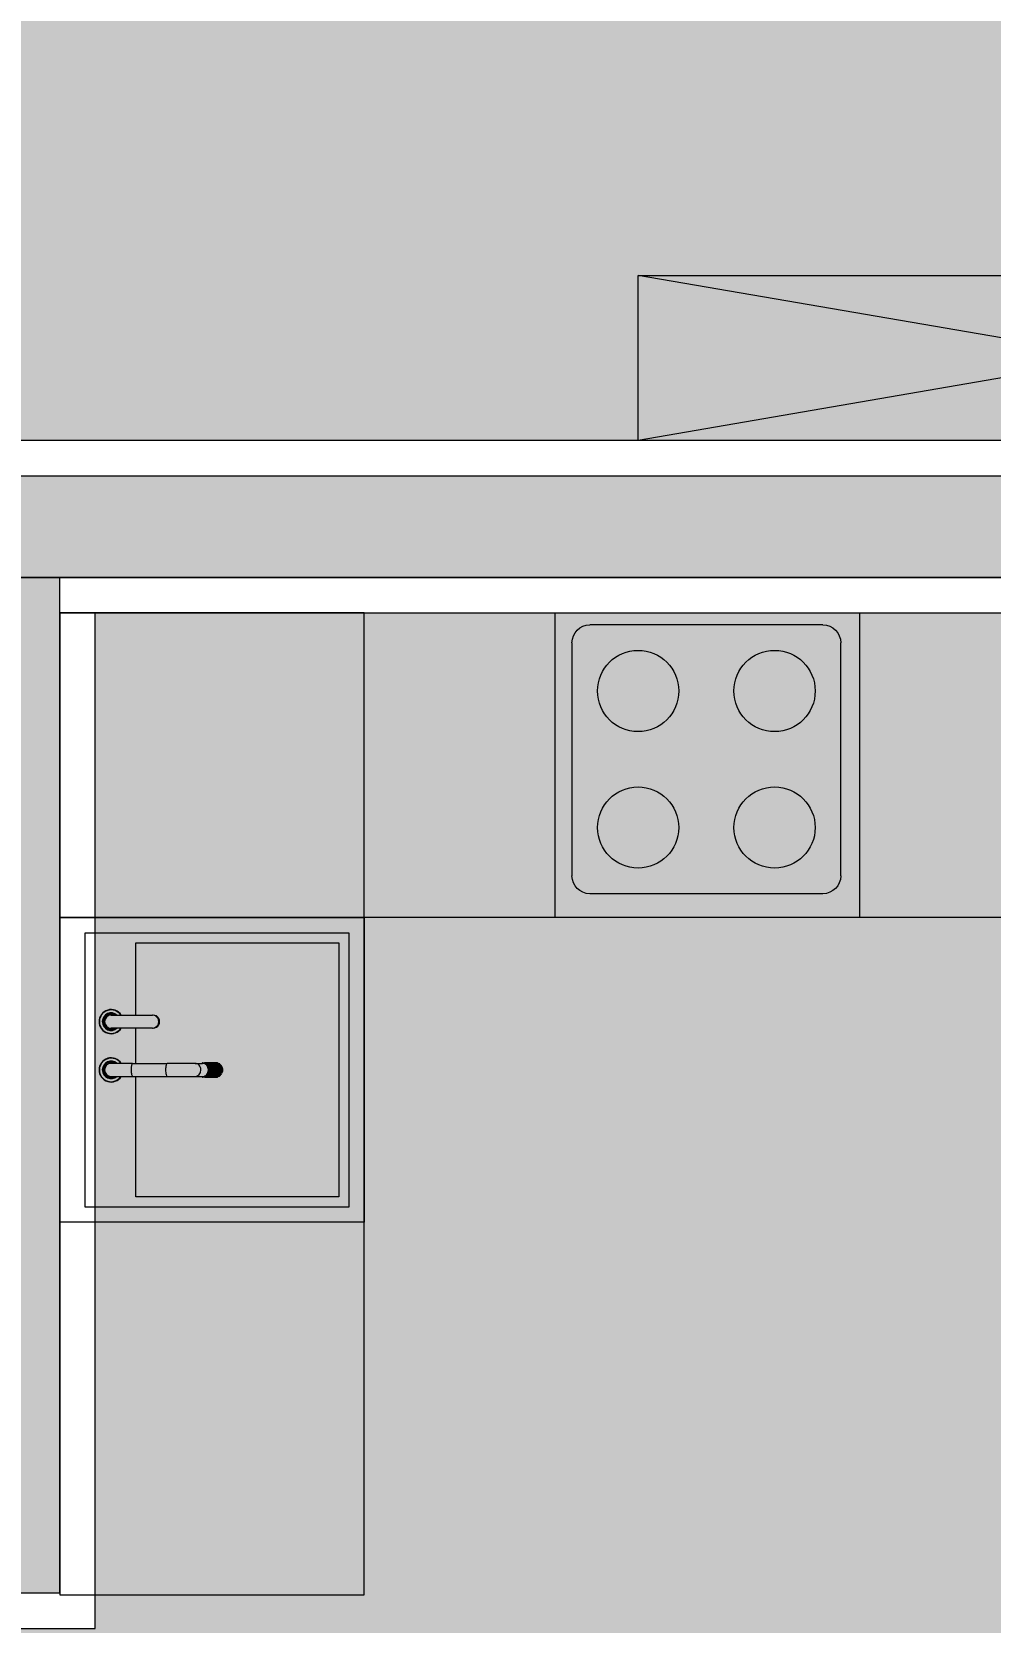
# Model space of a CAD drawing. Header units: millimetres. Extents: x 475206255 to 476720147, y 4620882299 to 4621447368.
# Drawn here: x 475237169 to 475239058, y 4621149748 to 4621152881 of the extents above; entities that cross this region are included whole.
import ezdxf

# ---------------------------------------------------------------- set-up
doc = ezdxf.new("R2010")
doc.units = ezdxf.units.MM
doc.header["$MEASUREMENT"] = 0
doc.linetypes.add('ACAD_ISO02W100', pattern=[7.5, 6, -1.5])
for name, color, linetype, lineweight in [('2D Drafting - General_Pen_No__250_Pen_No__7_Pen_No__250', 7, 'Continuous', 0), ('2D Drafting - General_Pen_No__250_Pen_No__7_Pen_No__7', 7, 'Continuous', 0), ('G-Anno-Nplt_Pen_No__151', 151, 'Continuous', 0), ('G-Anno-Nplt_Pen_No__4', 7, 'Continuous', 0), ('New_--------AVEJI_UDZRAVI_Pen_No__7', 7, 'Continuous', 0), ('New_0_Pen_No__7', 7, 'Continuous', 0), ('zoma_Pen_No__142', 142, 'Continuous', 0), ('zoma_Pen_No__5_Pen_No__5', 5, 'Continuous', 0)]:
    doc.layers.add(name, color=color, linetype=linetype, lineweight=lineweight)
doc.layers.add('New_--aveji_Pen_No__251', color=7, linetype='Continuous', lineweight=0, true_color=0x656565)
doc.layers.add('zoma', color=7, linetype='Continuous')
doc.styles.add('GENERATED_STYLE_2', font='arial.ttf')
doc.dimstyles.new('GENERATED_STYLE__3', dxfattribs={"dimtxt": 200, "dimasz": 64.421331, "dimexe": 0.18, "dimexo": 3, "dimgap": 0, "dimtad": 1, "dimtih": 1, "dimtoh": 1, "dimlfac": 0.001, "dimzin": 0, "dimdsep": 46, "dimtxsty": 'GENERATED_STYLE_2', "dimblk": 'ARROWHEAD_2', "dimblk1": 'ARROWHEAD_2', "dimblk2": 'ARROWHEAD_2', "dimcen": 0.09, "dimclrd": 142, "dimclre": 142, "dimclrt": 142, "dimadec": 0, "dimazin": 0, "dimtfac": 1, "dimtdec": 4, "dimtmove": 0, "dimatfit": 3, "dimfxl": 1, "dimtolj": 1, "dimtzin": 0, "dimarcsym": 0})
doc.dimstyles.new('GENERATED_STYLE__9', dxfattribs={"dimtxt": 200, "dimasz": 64.421331, "dimexe": 0.18, "dimexo": 3, "dimgap": 0, "dimtad": 1, "dimlfac": 0.001, "dimzin": 0, "dimdsep": 46, "dimtxsty": 'GENERATED_STYLE_2', "dimblk": 'ARROWHEAD_2', "dimblk1": 'ARROWHEAD_2', "dimblk2": 'ARROWHEAD_2', "dimcen": 0.09, "dimclrd": 142, "dimclre": 142, "dimclrt": 142, "dimadec": 0, "dimazin": 0, "dimtfac": 1, "dimtdec": 4, "dimtmove": 0, "dimatfit": 3, "dimfxl": 1, "dimtolj": 1, "dimtzin": 0, "dimarcsym": 0})

# ---------------------------------------------------------------- blocks, each defined once
blk = doc.blocks.new('*D165', base_point=(475826095.8, 4621095193.2))
at = {"layer": 'zoma_Pen_No__142', "color": 142, "linetype": 'Continuous', "lineweight": 0, "transparency": 16777216}
for p, q in [((475299133.3, 4621159406.2), (475299133.3, 4621159447.6)), ((475299175.7, 4621159381.7), (475299091, 4621159430.6)), ((475299196.9, 4621159406.2), (475299069.8, 4621159406.2)), ((475299133.3, 4621144206.2), (475299133.3, 4621159406.2)), ((475299091, 4621144230.6), (475299175.7, 4621144181.7)), ((475299196.9, 4621144206.2), (475299069.8, 4621144206.2)), ((475299133.3, 4621144164.7), (475299133.3, 4621144206.2))]:
    blk.add_line(p, q, dxfattribs=at)
at = {"layer": 'zoma_Pen_No__142', "color": 142, "lineweight": 0, "transparency": 16777216, "insert": (475299093.3, 4621151463), "char_height": 200, "attachment_point": 7, "rotation": 90, "style": 'GENERATED_STYLE_2'}
blk.add_mtext('\\A1;{\\pql;\\fArial|b0|i0|c204|p0;\\W1.000000;15.20}', dxfattribs=at)
blk = doc.blocks.new('ARROWHEAD_2')
at = {"color": 0, "linetype": 'Continuous', "lineweight": 0}
for p, q in [((-0.378, -0.655), (0.378, 0.655)), ((0, 0), (-1, 0))]:
    blk.add_line(p, q, dxfattribs=at)
blk = doc.blocks.new('*D169', base_point=(475826095.8, 4621095193.2))
at = {"layer": 'zoma_Pen_No__142', "color": 142, "linetype": 'Continuous', "lineweight": 0, "transparency": 16777216}
for p, q in [((475298301.8, 4621151630.6), (475298386.6, 4621151581.7)), ((475298407.8, 4621151606.2), (475298280.6, 4621151606.2)), ((475298344.2, 4621149006.2), (475298344.2, 4621151606.2)), ((475298301.8, 4621149030.6), (475298386.6, 4621148981.7)), ((475298407.8, 4621149006.2), (475298280.6, 4621149006.2))]:
    blk.add_line(p, q, dxfattribs=at)
at = {"layer": 'zoma_Pen_No__142', "color": 142, "lineweight": 0, "transparency": 16777216, "char_height": 200, "attachment_point": 7, "rotation": 90, "style": 'GENERATED_STYLE_2'}
for s, insert in [('\\A1;{\\pql;\\fArial|b0|i0|c204|p0;\\W1.000000;0.40}', (475298304.2, 4621151047.8)), ('\\A1;{\\pql;\\fArial|b0|i0|c204|p0;\\W1.000000;2.60}', (475298304.2, 4621150039.2))]:
    blk.add_mtext(s, dxfattribs=dict(at, insert=insert))
blk = doc.blocks.new('*D170', base_point=(475826095.8, 4621095193.2))
at = {"layer": 'zoma_Pen_No__142', "color": 142, "linetype": 'Continuous', "lineweight": 0, "transparency": 16777216}
for p, q in [((475298301.8, 4621152030.6), (475298386.6, 4621151981.7)), ((475298407.8, 4621152006.2), (475298280.6, 4621152006.2)), ((475298344.2, 4621151606.2), (475298344.2, 4621152006.2)), ((475298301.8, 4621151630.6), (475298386.6, 4621151581.7)), ((475298407.8, 4621151606.2), (475298280.6, 4621151606.2))]:
    blk.add_line(p, q, dxfattribs=at)
blk = doc.blocks.new('*D171', base_point=(475826095.8, 4621095193.2))
at = {"layer": 'zoma_Pen_No__142', "color": 142, "linetype": 'Continuous', "lineweight": 0, "transparency": 16777216}
for p, q in [((475298301.8, 4621152630.6), (475298386.6, 4621152581.7)), ((475298407.8, 4621152606.2), (475298280.6, 4621152606.2)), ((475298344.2, 4621152006.2), (475298344.2, 4621152606.2)), ((475298301.8, 4621152030.6), (475298386.6, 4621151981.7)), ((475298407.8, 4621152006.2), (475298280.6, 4621152006.2))]:
    blk.add_line(p, q, dxfattribs=at)
at = {"layer": 'zoma_Pen_No__142', "color": 142, "lineweight": 0, "transparency": 16777216, "insert": (475298304.2, 4621152039.2), "char_height": 200, "attachment_point": 7, "rotation": 90, "style": 'GENERATED_STYLE_2'}
blk.add_mtext('\\A1;{\\pql;\\fArial|b0|i0|c204|p0;\\W1.000000;0.60}', dxfattribs=at)
blk = doc.blocks.new('*D172', base_point=(475826095.8, 4621095193.2))
at = {"layer": 'zoma_Pen_No__142', "color": 142, "linetype": 'Continuous', "lineweight": 0, "transparency": 16777216}
for p, q in [((475298301.8, 4621154230.6), (475298386.6, 4621154181.7)), ((475298407.8, 4621154206.2), (475298280.6, 4621154206.2)), ((475298344.2, 4621152606.2), (475298344.2, 4621154206.2)), ((475298301.8, 4621152630.6), (475298386.6, 4621152581.7)), ((475298407.8, 4621152606.2), (475298280.6, 4621152606.2))]:
    blk.add_line(p, q, dxfattribs=at)
at = {"layer": 'zoma_Pen_No__142', "color": 142, "lineweight": 0, "transparency": 16777216, "insert": (475298304.2, 4621153139.2), "char_height": 200, "attachment_point": 7, "rotation": 90, "style": 'GENERATED_STYLE_2'}
blk.add_mtext('\\A1;{\\pql;\\fArial|b0|i0|c204|p0;\\W1.000000;1.60}', dxfattribs=at)
blk = doc.blocks.new('*D1332', base_point=(475826095.8, 4621095193.2))
at = {"layer": 'zoma_Pen_No__142', "color": 142, "linetype": 'Continuous', "lineweight": 0, "transparency": 16777216}
for p, q in [((475233619.4, 4621160358.8), (475233619.4, 4621160486)), ((475240119.4, 4621160358.8), (475240119.4, 4621160486)), ((475233643.8, 4621160464.8), (475233594.9, 4621160380)), ((475240143.8, 4621160464.8), (475240094.9, 4621160380)), ((475233619.4, 4621160422.4), (475240119.4, 4621160422.4))]:
    blk.add_line(p, q, dxfattribs=at)
at = {"layer": 'zoma_Pen_No__142', "color": 142, "lineweight": 0, "transparency": 16777216, "char_height": 200, "attachment_point": 7, "style": 'GENERATED_STYLE_2'}
for s, insert in [('\\A1;{\\pql;\\fArial|b0|i0|c204|p0;\\W1.000000;6.50}', (475236602.4, 4621160462.4)), ('\\A1;{\\pql;\\fArial|b0|i0|c204|p0;\\W1.000000;0.40}', (475239561, 4621160462.4))]:
    blk.add_mtext(s, dxfattribs=dict(at, insert=insert))
blk = doc.blocks.new('*D1391', base_point=(475826095.8, 4621095193.2))
at = {"layer": 'zoma_Pen_No__142', "color": 142, "linetype": 'Continuous', "lineweight": 0, "transparency": 16777216}
for p, q in [((475233643.8, 4621209841.4), (475233594.9, 4621209756.6)), ((475233619.4, 4621209735.5), (475233619.4, 4621209862.6)), ((475240143.8, 4621209841.4), (475240094.9, 4621209756.6)), ((475240119.4, 4621209735.5), (475240119.4, 4621209862.6)), ((475233619.4, 4621209799), (475240119.4, 4621209799))]:
    blk.add_line(p, q, dxfattribs=at)
at = {"layer": 'zoma_Pen_No__142', "color": 142, "lineweight": 0, "transparency": 16777216, "char_height": 200, "attachment_point": 7, "style": 'GENERATED_STYLE_2'}
for s, insert in [('\\A1;{\\pql;\\fArial|b0|i0|c204|p0;\\W1.000000;6.50}', (475236602.4, 4621209839)), ('\\A1;{\\pql;\\fArial|b0|i0|c204|p0;\\W1.000000;0.40}', (475239561, 4621209839))]:
    blk.add_mtext(s, dxfattribs=dict(at, insert=insert))
blk = doc.blocks.new('*D1415', base_point=(475826095.8, 4621095193.2))
at = {"layer": 'zoma_Pen_No__142', "color": 142, "linetype": 'Continuous', "lineweight": 0, "transparency": 16777216}
for p, q in [((475233619.4, 4621191190.5), (475233619.4, 4621191317.7)), ((475240119.4, 4621191190.5), (475240119.4, 4621191317.7)), ((475233643.8, 4621191296.5), (475233594.9, 4621191211.7)), ((475240143.8, 4621191296.5), (475240094.9, 4621191211.7)), ((475233619.4, 4621191254.1), (475240119.4, 4621191254.1))]:
    blk.add_line(p, q, dxfattribs=at)
at = {"layer": 'zoma_Pen_No__142', "color": 142, "lineweight": 0, "transparency": 16777216, "char_height": 200, "attachment_point": 7, "style": 'GENERATED_STYLE_2'}
for s, insert in [('\\A1;{\\pql;\\fArial|b0|i0|c204|p0;\\W1.000000;6.50}', (475236602.4, 4621191294.1)), ('\\A1;{\\pql;\\fArial|b0|i0|c204|p0;\\W1.000000;0.40}', (475239561, 4621191294.1))]:
    blk.add_mtext(s, dxfattribs=dict(at, insert=insert))
blk = doc.blocks.new('*D1449', base_point=(475826095.8, 4621095193.2))
at = {"layer": 'zoma_Pen_No__142', "color": 142, "linetype": 'Continuous', "lineweight": 0, "transparency": 16777216}
for p, q in [((475233619.4, 4621258925.2), (475233619.4, 4621259052.4)), ((475240119.4, 4621258925.2), (475240119.4, 4621259052.4)), ((475233643.8, 4621259031.2), (475233594.9, 4621258946.4)), ((475240143.8, 4621259031.2), (475240094.9, 4621258946.4)), ((475233619.4, 4621258988.8), (475240119.4, 4621258988.8))]:
    blk.add_line(p, q, dxfattribs=at)
at = {"layer": 'zoma_Pen_No__142', "color": 142, "lineweight": 0, "transparency": 16777216, "char_height": 200, "attachment_point": 7, "style": 'GENERATED_STYLE_2'}
for s, insert in [('\\A1;{\\pql;\\fArial|b0|i0|c204|p0;\\W1.000000;6.50}', (475236602.4, 4621259028.8)), ('\\A1;{\\pql;\\fArial|b0|i0|c204|p0;\\W1.000000;0.40}', (475239561, 4621259028.8))]:
    blk.add_mtext(s, dxfattribs=dict(at, insert=insert))
blk = doc.blocks.new('*D1473', base_point=(475826095.8, 4621095193.2))
at = {"layer": 'zoma_Pen_No__142', "color": 142, "linetype": 'Continuous', "lineweight": 0, "transparency": 16777216}
for p, q in [((475233619.4, 4621240380.3), (475233619.4, 4621240507.4)), ((475240119.4, 4621240380.3), (475240119.4, 4621240507.4)), ((475233643.8, 4621240486.2), (475233594.9, 4621240401.5)), ((475240143.8, 4621240486.2), (475240094.9, 4621240401.5)), ((475233619.4, 4621240443.8), (475240119.4, 4621240443.8))]:
    blk.add_line(p, q, dxfattribs=at)
at = {"layer": 'zoma_Pen_No__142', "color": 142, "lineweight": 0, "transparency": 16777216, "char_height": 200, "attachment_point": 7, "style": 'GENERATED_STYLE_2'}
for s, insert in [('\\A1;{\\pql;\\fArial|b0|i0|c204|p0;\\W1.000000;6.50}', (475236602.4, 4621240483.8)), ('\\A1;{\\pql;\\fArial|b0|i0|c204|p0;\\W1.000000;0.40}', (475239561, 4621240483.8))]:
    blk.add_mtext(s, dxfattribs=dict(at, insert=insert))

msp = doc.modelspace()

# ---------------------------------------------------------------- hatches: boundary and pattern name
at = {"layer": '2D Drafting - General_Pen_No__250_Pen_No__7_Pen_No__7', "linetype": 'Continuous', "lineweight": 0}
for points in [[(475240124.343, 4621152006.167), (475240124.343, 4621151806.167), (475237024.343, 4621151806.167), (475237024.343, 4621152006.167)], [(475237024.343, 4621151806.167), (475237024.343, 4621149806.167), (475237224.343, 4621149806.167), (475237224.343, 4621151806.167)]]:
    msp.add_hatch(color=7, dxfattribs=at).paths.add_polyline_path(points)
at = {"layer": 'G-Anno-Nplt_Pen_No__151', "linetype": 'Continuous', "lineweight": 0, "true_color": 0x1f2f3f}
for points in [[(475233494.343, 4621150076.167), (475233494.343, 4621150945.979), (475233894.343, 4621150945.979), (475233894.343, 4621151776.167), (475233694.343, 4621151776.167), (475233694.343, 4621152076.167), (475233494.343, 4621152076.167), (475233494.343, 4621152660.369), (475233494.343, 4621153166.355), (475233494.343, 4621158936.167), (475233694.343, 4621158936.167), (475233694.343, 4621159136.167), (475240054.343, 4621159136.167), (475240054.343, 4621158936.167), (475240054.343, 4621156069.332), (475240124.343, 4621156069.332), (475240124.343, 4621154316.542), (475239724.343, 4621154316.542), (475239724.343, 4621153556.524), (475240254.343, 4621153556.524), (475240254.343, 4621152076.167), (475236954.343, 4621152076.167), (475236954.343, 4621150076.167)], [(475233494.342, 4621144676.167), (475233494.342, 4621149736.167), (475237294.343, 4621149736.167), (475237294.343, 4621151736.167), (475239464.155, 4621151736.167), (475239464.155, 4621151336.167), (475240294.343, 4621151336.167), (475240294.343, 4621151536.167), (475240594.343, 4621151536.167), (475240594.343, 4621152096.092), (475242554.343, 4621152096.092), (475242554.343, 4621151505.904), (475242954.343, 4621151505.904), (475242954.343, 4621150759.618), (475243024.343, 4621150759.618), (475243024.343, 4621148414.674), (475242954.343, 4621148414.674), (475242954.343, 4621144476.174), (475240594.343, 4621144476.174), (475240594.343, 4621144676.167), (475240054.343, 4621144676.167), (475240054.343, 4621144476.174), (475233694.343, 4621144476.174), (475233694.343, 4621144676.167)]]:
    msp.add_hatch(color=169, dxfattribs=at).paths.add_polyline_path(points)

# ---------------------------------------------------------------- linework, layer by layer
at = {"layer": '2D Drafting - General_Pen_No__250_Pen_No__7_Pen_No__250', "color": 7, "linetype": 'Continuous', "lineweight": 0, "flags": 128}
msp.add_lwpolyline([(475237024.343, 4621151806.167), (475237024.343, 4621149806.167), (475237224.343, 4621149806.167), (475237224.343, 4621151806.167)], close=True, dxfattribs=at)
at = {"layer": '2D Drafting - General_Pen_No__250_Pen_No__7_Pen_No__7', "color": 7, "linetype": 'Continuous', "lineweight": 0, "flags": 128}
msp.add_lwpolyline([(475240124.343, 4621152006.167), (475240124.343, 4621151806.167), (475237024.343, 4621151806.167), (475237024.343, 4621152006.167)], close=True, dxfattribs=at)
at = {"layer": 'G-Anno-Nplt_Pen_No__4', "color": 7, "linetype": 'Continuous', "lineweight": 0, "flags": 128}
for points in [[(475233494.343, 4621150076.167), (475233494.343, 4621150945.979), (475233894.343, 4621150945.979), (475233894.343, 4621151776.167), (475233694.343, 4621151776.167), (475233694.343, 4621152076.167), (475233494.343, 4621152076.167), (475233494.343, 4621152660.369), (475233494.343, 4621153166.355), (475233494.343, 4621158936.167), (475233694.343, 4621158936.167), (475233694.343, 4621159136.167), (475240054.343, 4621159136.167), (475240054.343, 4621158936.167), (475240054.343, 4621156069.332), (475240124.343, 4621156069.332), (475240124.343, 4621154316.542), (475239724.343, 4621154316.542), (475239724.343, 4621153556.524), (475240254.343, 4621153556.524), (475240254.343, 4621152076.167), (475236954.343, 4621152076.167), (475236954.343, 4621150076.167)], [(475233494.342, 4621144676.167), (475233494.342, 4621149736.167), (475237294.343, 4621149736.167), (475237294.343, 4621151736.167), (475239464.155, 4621151736.167), (475239464.155, 4621151336.167), (475240294.343, 4621151336.167), (475240294.343, 4621151536.167), (475240594.343, 4621151536.167), (475240594.343, 4621152096.092), (475242554.343, 4621152096.092), (475242554.343, 4621151505.904), (475242954.343, 4621151505.904), (475242954.343, 4621150759.618), (475243024.343, 4621150759.618), (475243024.343, 4621148414.674), (475242954.343, 4621148414.674), (475242954.343, 4621144476.174), (475240594.343, 4621144476.174), (475240594.343, 4621144676.167), (475240054.343, 4621144676.167), (475240054.343, 4621144476.174), (475233694.343, 4621144476.174), (475233694.343, 4621144676.167)]]:
    msp.add_lwpolyline(points, close=True, dxfattribs=at)
at = {"layer": 'New_--------AVEJI_UDZRAVI_Pen_No__7', "color": 7, "linetype": 'Continuous', "lineweight": 0}
for p, q in [((475238728.397, 4621151712.829), (475238269.129, 4621151712.83)), ((475238233.92, 4621151677.655), (475238233.919, 4621151218.387)), ((475238763.571, 4621151218.387), (475238763.571, 4621151677.655)), ((475238728.396, 4621151183.213), (475238269.128, 4621151183.213)), ((475237224.342, 4621150536.168), (475237224.343, 4621151136.168)), ((475237224.343, 4621151136.168), (475237824.343, 4621151136.167)), ((475237824.343, 4621151136.167), (475237824.342, 4621150536.167)), ((475237824.342, 4621150536.167), (475237224.342, 4621150536.168))]:
    msp.add_line(p, q, dxfattribs=at)
for points in [[(475237224.343, 4621151136.167), (475237224.343, 4621151736.167), (475239797.086, 4621151736.166), (475239797.086, 4621151136.166)], [(475237824.343, 4621151736.167), (475237224.343, 4621151736.167), (475237224.343, 4621149802.159), (475237824.343, 4621149802.159)], [(475238800.522, 4621151736.166), (475238800.522, 4621151136.166), (475238200.522, 4621151136.167), (475238200.522, 4621151736.167)]]:
    msp.add_lwpolyline(points, close=True, dxfattribs=at)
for centre in [(475238364.303, 4621151582.481), (475238633.188, 4621151582.481), (475238364.302, 4621151313.561), (475238633.188, 4621151313.561)]:
    msp.add_circle(centre, 80, dxfattribs=at)
for points in [[(475238233.92, 4621151677.655), (475238233.92, 4621151697.086), (475238249.698, 4621151712.83), (475238269.094, 4621151712.83)], [(475238728.397, 4621151712.829), (475238747.827, 4621151712.829), (475238763.571, 4621151697.085), (475238763.571, 4621151677.655)], [(475238269.128, 4621151183.213), (475238249.698, 4621151183.213), (475238233.919, 4621151198.957), (475238233.919, 4621151218.387)], [(475238763.571, 4621151218.387), (475238763.571, 4621151198.957), (475238747.826, 4621151183.213), (475238728.396, 4621151183.213)]]:
    msp.add_open_spline(points, degree=3, dxfattribs=at)
at = {"layer": 'New_--aveji_Pen_No__251', "color": 251, "linetype": 'Continuous', "lineweight": 0, "true_color": 0x656565}
for p, q in [((475237325.642, 4621150944.099), (475237407.108, 4621150944.099)), ((475237408.532, 4621150944.099), (475237407.108, 4621150944.099)), ((475237407.108, 4621150918.34), (475237325.642, 4621150918.339)), ((475237374.078, 4621150849.028), (475237374.078, 4621150918.34)), ((475237407.108, 4621150918.34), (475237408.532, 4621150918.34)), ((475237368.113, 4621150849.028), (475237325.642, 4621150849.028)), ((475237368.113, 4621150849.028), (475237436.154, 4621150849.028)), ((475237491.275, 4621150849.028), (475237436.154, 4621150849.028)), ((475237491.275, 4621150849.028), (475237505.995, 4621150849.028)), ((475237506.715, 4621150850.354), (475237530.678, 4621150850.354)), ((475237534.505, 4621150850.353), (475237510.542, 4621150850.353)), ((475237511.698, 4621150850.095), (475237535.661, 4621150850.095)), ((475237539.197, 4621150848.448), (475237515.233, 4621150848.448)), ((475237541.39, 4621150845.141), (475237515.739, 4621150845.141)), ((475237541.39, 4621150827.156), (475237515.739, 4621150827.156)), ((475237516.213, 4621150847.712), (475237540.176, 4621150847.712)), ((475237543.843, 4621150841.015), (475237518.192, 4621150841.015)), ((475237543.843, 4621150831.282), (475237518.192, 4621150831.282)), ((475237518.917, 4621150827.623), (475237542.88, 4621150827.623)), ((475237542.882, 4621150844.671), (475237518.919, 4621150844.671)), ((475237544.705, 4621150836.148), (475237519.054, 4621150836.148)), ((475237543.535, 4621150828.726), (475237519.567, 4621150828.726)), ((475237543.535, 4621150828.724), (475237519.572, 4621150828.724)), ((475237519.574, 4621150843.57), (475237543.537, 4621150843.57)), ((475237521.037, 4621150832.697), (475237545, 4621150832.697)), ((475237545.001, 4621150839.596), (475237521.038, 4621150839.596)), ((475237545.23, 4621150833.996), (475237521.267, 4621150833.996)), ((475237521.268, 4621150838.297), (475237545.231, 4621150838.297)), ((475237325.642, 4621150823.269), (475237368.113, 4621150823.269)), ((475237368.113, 4621150823.269), (475237436.154, 4621150823.269)), ((475237436.154, 4621150823.269), (475237491.275, 4621150823.269)), ((475237491.275, 4621150823.269), (475237505.995, 4621150823.269)), ((475237510.53, 4621150821.947), (475237506.709, 4621150821.947)), ((475237510.538, 4621150821.944), (475237506.711, 4621150821.944)), ((475237510.539, 4621150821.943), (475237534.502, 4621150821.943)), ((475237535.659, 4621150822.205), (475237511.691, 4621150822.205)), ((475237535.658, 4621150822.201), (475237511.695, 4621150822.201)), ((475237515.231, 4621150823.847), (475237539.194, 4621150823.847)), ((475237540.174, 4621150824.585), (475237516.206, 4621150824.585)), ((475237540.174, 4621150824.582), (475237516.211, 4621150824.582))]:
    msp.add_line(p, q, dxfattribs=at)
at = {"layer": 'New_--aveji_Pen_No__251', "color": 251, "linetype": 'ACAD_ISO02W100', "lineweight": 0, "true_color": 0x656565}
for points in [[(475237824.342, 4621151136.167), (475237224.342, 4621151136.167)], [(475237824.342, 4621150536.167), (475237224.342, 4621150536.167)]]:
    msp.add_lwpolyline(points, dxfattribs=at)
at = {"layer": 'New_--aveji_Pen_No__251', "color": 251, "linetype": 'Continuous', "lineweight": 0, "true_color": 0x656565}
msp.add_lwpolyline([(475237274.342, 4621151106.224), (475237794.342, 4621151106.225), (475237794.342, 4621150566.11), (475237274.342, 4621150566.11)], close=True, dxfattribs=at)
msp.add_lwpolyline([(475237374.078, 4621150944.099), (475237374.078, 4621151086.225), (475237774.342, 4621151086.225), (475237774.342, 4621150586.11), (475237374.078, 4621150586.11), (475237374.078, 4621150823.269)], dxfattribs=at)
for centre, radius, start, end in [((475237325.642, 4621150931.219), 23.813, 32.741884, 180.00002), ((475237325.642, 4621150931.219), 23.805, 32.75511, 180.00002), ((475237325.642, 4621150931.219), 23.778, 32.796751, 180.00002), ((475237325.642, 4621150931.219), 23.724, 32.880375, 180.00002), ((475237325.642, 4621150931.219), 23.635, 33.020131, 180.00002), ((475237325.642, 4621150931.219), 23.146, 33.811217, 180.00002), ((475237325.642, 4621150931.219), 23.813, 180.00002, 327.258157), ((475237325.642, 4621150931.219), 23.805, 180.00002, 327.244931), ((475237325.642, 4621150931.219), 23.778, 180.00002, 327.20329), ((475237325.642, 4621150931.219), 23.724, 180.00002, 327.119665), ((475237325.642, 4621150931.219), 23.635, 180.000021, 326.979909), ((475237325.642, 4621150931.219), 23.146, 180.00002, 326.188824), ((475237325.642, 4621150931.219), 17.327, 48.016927, 180.000021), ((475237325.642, 4621150931.219), 17.327, 180.00002, 311.983113), ((475237325.642, 4621150931.219), 16.761, 50.211096, 180.000021), ((475237325.642, 4621150931.219), 16.761, 180.000019, 309.788945), ((475237325.642, 4621150931.219), 16.55, 51.097189, 180.00002), ((475237325.642, 4621150931.219), 16.55, 180.000021, 308.90285), ((475237325.642, 4621150931.219), 16.328, 52.073608, 180.00002), ((475237325.642, 4621150931.219), 16.328, 180.000021, 307.926431), ((475237325.642, 4621150931.219), 15.483, 56.287762, 180.000019), ((475237325.642, 4621150931.219), 15.483, 180.00002, 303.712279), ((475237325.642, 4621150931.219), 13.402, 73.949128, 180.00002), ((475237325.642, 4621150931.219), 13.402, 180.00002, 286.050914), ((475237325.642, 4621150931.219), 12.88, 90.000022, 270.00002), ((475237325.642, 4621150836.148), 23.813, 32.741884, 180.00002), ((475237325.642, 4621150836.148), 23.805, 32.75511, 180.00002), ((475237325.642, 4621150836.148), 23.778, 32.796751, 180.00002), ((475237325.642, 4621150836.148), 23.724, 32.880376, 180.00002), ((475237325.642, 4621150836.148), 23.635, 33.020131, 180.00002), ((475237325.642, 4621150836.148), 23.146, 33.811217, 180.00002), ((475237325.642, 4621150836.148), 23.813, 180.00002, 327.258157), ((475237325.642, 4621150836.148), 23.805, 180.00002, 327.244931), ((475237325.642, 4621150836.148), 23.778, 180.00002, 327.20329), ((475237325.642, 4621150836.148), 23.724, 180.00002, 327.119665), ((475237325.642, 4621150836.148), 23.635, 180.000019, 326.97991), ((475237325.642, 4621150836.148), 23.146, 180.00002, 326.188824), ((475237325.642, 4621150836.148), 17.327, 48.016929, 180.000021), ((475237325.642, 4621150836.148), 17.327, 180.000019, 311.983112), ((475237325.642, 4621150836.148), 16.761, 50.211096, 180.000021), ((475237325.642, 4621150836.148), 16.761, 180.000019, 309.788945), ((475237325.642, 4621150836.148), 16.55, 51.097189, 180.00002), ((475237325.642, 4621150836.148), 16.55, 180.00002, 308.902852), ((475237325.642, 4621150836.148), 16.328, 52.073607, 180.00002), ((475237325.642, 4621150836.148), 16.328, 180.000021, 307.926431), ((475237325.642, 4621150836.148), 15.483, 56.287761, 180.00002), ((475237325.642, 4621150836.148), 15.483, 180.000019, 303.712281), ((475237325.642, 4621150836.148), 13.402, 73.949128, 180.00002), ((475237325.642, 4621150836.148), 13.402, 180.00002, 286.050914), ((475237325.642, 4621150836.148), 12.88, 90.000021, 180.000019), ((475237325.642, 4621150836.148), 12.88, 180.000021, 270.000021)]:
    msp.add_arc(centre, radius, start, end, dxfattribs=at)
for centre, major_axis, ratio, start_param, end_param in [((475237407.108, 4621150931.219), (0, 12.88), 0.98480799, 3.14159259, 6.28318532), ((475237408.532, 4621150931.219), (0, 12.88), 0.98480506, 3.14159243, 6.28318509), ((475237368.113, 4621150836.148), (0, 12.88), 0.23905575, 0.00000006, 1.57079633), ((475237368.113, 4621150836.148), (0, 12.88), 0.23905575, 1.57079633, 3.14159271), ((475237436.154, 4621150836.148), (0, 12.88), 0.23905575, 6.28318507, 7.85398163), ((475237436.154, 4621150836.148), (0, 12.88), 0.23905575, 1.57079633, 3.14159271), ((475237491.275, 4621150836.148), (0, 12.88), 0.88988826, 4.71238898, 6.28318531), ((475237491.275, 4621150836.148), (0, 12.88), 0.88988826, 3.14159267, 4.71238898), ((475237508.037, 4621150836.148), (0, 13.515), 0.88988826, 0.08069143, 0.30793908), ((475237508.627, 4621150836.148), (0, 14.367), 0.88988826, 0.15012236, 0.24232781), ((475237505.995, 4621150836.148), (0, 12.88), 0.88988826, 4.71238898, 6.28318531), ((475237505.995, 4621150836.148), (0, 12.88), 0.88988826, 3.14159259, 4.71238898), ((475237507.82, 4621150836.148), (0, 12.82), 0.88988826, 0.01153518, 0.05090817), ((475237507.82, 4621150836.148), (0, 12.82), 0.88988826, 5.90202136, 6.27159918), ((475237508.037, 4621150836.148), (0, 13.515), 0.88988826, 5.97117764, 6.20216828), ((475237508.627, 4621150836.148), (0, 14.367), 0.88988826, 6.04060858, 6.13281399), ((475237507.82, 4621150836.148), (0, 12.82), 0.88988826, 3.54582678, 3.91540464), ((475237507.82, 4621150836.148), (0, 12.82), 0.88988826, 5.50932229, 5.87890013), ((475237508.037, 4621150836.148), (0, 13.515), 0.88988826, 5.57847855, 5.80946922), ((475237508.627, 4621150836.148), (0, 14.367), 0.88988826, 5.64790952, 5.74011495), ((475237507.82, 4621150836.148), (0, 12.82), 0.88988826, 3.93852589, 4.30810372), ((475237507.82, 4621150836.148), (0, 12.82), 0.88988826, 5.1166232, 5.48620103), ((475237508.037, 4621150836.148), (0, 13.515), 0.88988826, 4.00768224, 4.23867289), ((475237508.037, 4621150836.148), (0, 13.515), 0.88988826, 5.18577946, 5.41677015), ((475237507.82, 4621150836.148), (0, 12.82), 0.88988826, 4.72392409, 5.0935019), ((475237507.82, 4621150836.148), (0, 12.82), 0.88988826, 4.331225, 4.70080283), ((475237508.627, 4621150836.148), (0, 14.367), 0.88988826, 4.0771132, 4.16931861), ((475237508.627, 4621150836.148), (0, 14.367), 0.88988826, 5.25521041, 5.34741586), ((475237508.037, 4621150836.148), (0, 13.515), 0.88988826, 4.40038131, 4.63137199), ((475237508.037, 4621150836.148), (0, 13.515), 0.88988826, 4.79308039, 5.02407106), ((475237508.627, 4621150836.148), (0, 14.367), 0.88988826, 4.46981226, 4.5620177), ((475237508.627, 4621150836.148), (0, 14.367), 0.88988826, 4.86251133, 4.95471677), ((475237532.59, 4621150836.148), (0, 14.367), 0.88988826, 6.04060858, 6.13281406), ((475237532.59, 4621150836.148), (0, 14.367), 0.88988826, 5.64790952, 5.74011495), ((475237535.22, 4621150836.148), (0, 11.65), 0.88988826, 3.76046563, 3.84980682), ((475237535.22, 4621150836.148), (0, 11.65), 0.88988826, 5.57467637, 5.66419212), ((475237532.59, 4621150836.148), (0, 14.367), 0.88988826, 4.07711315, 4.16931861), ((475237532.59, 4621150836.148), (0, 14.367), 0.88988826, 5.25521041, 5.34741586), ((475237535.22, 4621150836.148), (0, 11.65), 0.88988826, 4.10641306, 5.31802189), ((475237532.59, 4621150836.148), (0, 14.367), 0.88988826, 4.46981225, 4.5620177), ((475237532.59, 4621150836.148), (0, 14.367), 0.88988826, 4.86251134, 4.95471679), ((475237508.037, 4621150836.148), (0, 13.515), 0.88988826, 2.83365359, 3.06057562), ((475237508.627, 4621150836.148), (0, 14.367), 0.88988826, 2.8990159, 2.99122137), ((475237507.82, 4621150836.148), (0, 12.82), 0.88988826, 3.09068451, 3.13000646), ((475237507.82, 4621150836.148), (0, 12.82), 0.88988826, 3.15312769, 3.52270557), ((475237508.037, 4621150836.148), (0, 13.515), 0.88988826, 3.22228408, 3.45327474), ((475237508.627, 4621150836.148), (0, 14.367), 0.88988826, 3.29171498, 3.38392044), ((475237508.037, 4621150836.148), (0, 13.515), 0.88988826, 3.61498315, 3.84597379), ((475237508.627, 4621150836.148), (0, 14.367), 0.88988826, 3.68441407, 3.77661956), ((475237532.59, 4621150836.148), (0, 14.367), 0.88988826, 3.29171498, 3.38392044), ((475237532.59, 4621150836.148), (0, 14.367), 0.88988826, 3.68441407, 3.7766195)]:
    msp.add_ellipse(centre, major_axis=major_axis, ratio=ratio, start_param=start_param, end_param=end_param, dxfattribs=at)
for points in [[(475237505.558, 4621150850.092), (475237505.141, 4621150849.727), (475237504.743, 4621150849.372), (475237504.365, 4621150849.028)], [(475237507.067, 4621150849.62), (475237506.946, 4621150849.857), (475237506.828, 4621150850.102), (475237506.715, 4621150850.354)], [(475237507.688, 4621150848.968), (475237507.484, 4621150849.179), (475237507.277, 4621150849.397), (475237507.067, 4621150849.62)], [(475237507.73, 4621150848.88), (475237507.716, 4621150848.909), (475237507.702, 4621150848.938), (475237507.688, 4621150848.968)], [(475237507.952, 4621150848.968), (475237507.887, 4621150848.937), (475237507.822, 4621150848.906), (475237507.757, 4621150848.875)], [(475237509.01, 4621150849.619), (475237508.645, 4621150849.396), (475237508.292, 4621150849.179), (475237507.952, 4621150848.968)], [(475237510.539, 4621150850.349), (475237510.006, 4621150850.099), (475237509.497, 4621150849.855), (475237509.01, 4621150849.619)], [(475237511.729, 4621150849.011), (475237511.711, 4621150849.361), (475237511.701, 4621150849.722), (475237511.698, 4621150850.095)], [(475237512.064, 4621150848.048), (475237511.952, 4621150848.361), (475237511.84, 4621150848.682), (475237511.729, 4621150849.011)], [(475237512.068, 4621150847.897), (475237512.066, 4621150847.947), (475237512.065, 4621150847.998), (475237512.064, 4621150848.048)], [(475237512.308, 4621150847.935), (475237512.227, 4621150847.922), (475237512.147, 4621150847.91), (475237512.068, 4621150847.897)], [(475237513.524, 4621150848.175), (475237513.104, 4621150848.093), (475237512.699, 4621150848.013), (475237512.308, 4621150847.935)], [(475237515.23, 4621150848.445), (475237514.636, 4621150848.352), (475237514.067, 4621150848.262), (475237513.524, 4621150848.175)], [(475237515.739, 4621150845.141), (475237515.757, 4621150845.199), (475237515.775, 4621150845.258), (475237515.793, 4621150845.318)], [(475237515.739, 4621150827.156), (475237515.819, 4621150827.167), (475237515.899, 4621150827.178), (475237515.979, 4621150827.188)], [(475237515.793, 4621150826.979), (475237515.775, 4621150827.038), (475237515.757, 4621150827.097), (475237515.739, 4621150827.156)], [(475237515.793, 4621150845.318), (475237515.801, 4621150845.683), (475237515.813, 4621150846.059), (475237515.828, 4621150846.444)], [(475237515.825, 4621150825.849), (475237515.811, 4621150826.236), (475237515.8, 4621150826.612), (475237515.793, 4621150826.979)], [(475237515.98, 4621150845.108), (475237515.899, 4621150845.119), (475237515.819, 4621150845.13), (475237515.739, 4621150845.141)], [(475237515.828, 4621150846.444), (475237515.945, 4621150846.854), (475237516.073, 4621150847.277), (475237516.213, 4621150847.712)], [(475237515.979, 4621150827.188), (475237516.372, 4621150827.255), (475237516.779, 4621150827.323), (475237517.199, 4621150827.393)], [(475237517.202, 4621150844.9), (475237516.78, 4621150844.971), (475237516.373, 4621150845.041), (475237515.98, 4621150845.108)], [(475237517.199, 4621150827.393), (475237517.747, 4621150827.467), (475237518.319, 4621150827.544), (475237518.917, 4621150827.623)], [(475237518.914, 4621150844.668), (475237518.318, 4621150844.748), (475237517.747, 4621150844.825), (475237517.202, 4621150844.9)], [(475237518.192, 4621150841.015), (475237518.231, 4621150841.073), (475237518.27, 4621150841.132), (475237518.309, 4621150841.191)], [(475237518.192, 4621150831.282), (475237518.264, 4621150831.314), (475237518.337, 4621150831.347), (475237518.41, 4621150831.379)], [(475237518.309, 4621150831.105), (475237518.269, 4621150831.164), (475237518.231, 4621150831.223), (475237518.192, 4621150831.282)], [(475237518.41, 4621150840.917), (475237518.337, 4621150840.95), (475237518.264, 4621150840.982), (475237518.192, 4621150841.015)], [(475237518.309, 4621150841.191), (475237518.446, 4621150841.554), (475237518.59, 4621150841.927), (475237518.741, 4621150842.31)], [(475237519.485, 4621150840.293), (475237519.114, 4621150840.506), (475237518.755, 4621150840.714), (475237518.41, 4621150840.917)], [(475237518.41, 4621150831.379), (475237518.755, 4621150831.581), (475237519.113, 4621150831.787), (475237519.483, 4621150832)], [(475237518.74, 4621150829.983), (475237518.589, 4621150830.367), (475237518.445, 4621150830.741), (475237518.309, 4621150831.105)], [(475237519.567, 4621150828.726), (475237519.275, 4621150829.157), (475237518.999, 4621150829.576), (475237518.74, 4621150829.983)], [(475237518.741, 4621150842.31), (475237519.003, 4621150842.717), (475237519.28, 4621150843.137), (475237519.574, 4621150843.57)], [(475237519.054, 4621150836.148), (475237519.111, 4621150836.197), (475237519.169, 4621150836.247), (475237519.228, 4621150836.296)], [(475237519.228, 4621150836), (475237519.169, 4621150836.05), (475237519.111, 4621150836.099), (475237519.054, 4621150836.148)], [(475237519.228, 4621150836.296), (475237519.483, 4621150836.602), (475237519.749, 4621150836.916), (475237520.025, 4621150837.238)], [(475237520.025, 4621150835.055), (475237519.749, 4621150835.378), (475237519.483, 4621150835.693), (475237519.228, 4621150836)], [(475237519.483, 4621150832), (475237519.978, 4621150832.225), (475237520.496, 4621150832.458), (475237521.037, 4621150832.697)], [(475237521.032, 4621150839.594), (475237520.493, 4621150839.834), (475237519.977, 4621150840.067), (475237519.485, 4621150840.293)], [(475237520.025, 4621150837.238), (475237520.419, 4621150837.58), (475237520.833, 4621150837.933), (475237521.268, 4621150838.297)], [(475237521.261, 4621150833.996), (475237520.829, 4621150834.36), (475237520.417, 4621150834.713), (475237520.025, 4621150835.055)], [(475237535.661, 4621150850.095), (475237536.08, 4621150849.718), (475237536.48, 4621150849.352), (475237536.859, 4621150848.998)], [(475237536.859, 4621150848.998), (475237537.009, 4621150848.812), (475237537.156, 4621150848.629), (475237537.3, 4621150848.448)], [(475237540.176, 4621150847.712), (475237540.451, 4621150847.271), (475237540.71, 4621150846.844), (475237540.954, 4621150846.429)], [(475237540.954, 4621150846.429), (475237541.099, 4621150846.028), (475237541.236, 4621150845.637), (475237541.367, 4621150845.257)], [(475237541.366, 4621150827.04), (475237541.235, 4621150826.659), (475237541.097, 4621150826.267), (475237540.951, 4621150825.865)], [(475237541.367, 4621150845.257), (475237541.375, 4621150845.218), (475237541.383, 4621150845.179), (475237541.39, 4621150845.141)], [(475237541.39, 4621150827.156), (475237541.382, 4621150827.118), (475237541.374, 4621150827.079), (475237541.366, 4621150827.04)], [(475237541.39, 4621150845.141), (475237541.423, 4621150845.133), (475237541.456, 4621150845.126), (475237541.489, 4621150845.119)], [(475237541.489, 4621150827.177), (475237541.456, 4621150827.17), (475237541.423, 4621150827.163), (475237541.39, 4621150827.156)], [(475237541.489, 4621150845.119), (475237541.759, 4621150845.049), (475237542.033, 4621150844.977), (475237542.311, 4621150844.903)], [(475237542.309, 4621150827.39), (475237542.031, 4621150827.317), (475237541.758, 4621150827.246), (475237541.489, 4621150827.177)], [(475237542.88, 4621150827.623), (475237542.692, 4621150827.543), (475237542.501, 4621150827.465), (475237542.309, 4621150827.39)], [(475237542.311, 4621150844.903), (475237542.501, 4621150844.828), (475237542.69, 4621150844.751), (475237542.876, 4621150844.671)], [(475237543.537, 4621150843.57), (475237543.656, 4621150843.132), (475237543.764, 4621150842.707), (475237543.861, 4621150842.295)], [(475237543.86, 4621150829.998), (475237543.762, 4621150829.587), (475237543.654, 4621150829.163), (475237543.535, 4621150828.726)], [(475237543.843, 4621150841.015), (475237543.871, 4621150840.994), (475237543.899, 4621150840.972), (475237543.927, 4621150840.951)], [(475237543.843, 4621150831.282), (475237543.849, 4621150831.243), (475237543.855, 4621150831.205), (475237543.861, 4621150831.166)], [(475237543.861, 4621150841.13), (475237543.855, 4621150841.092), (475237543.849, 4621150841.053), (475237543.843, 4621150841.015)], [(475237543.861, 4621150842.295), (475237543.865, 4621150841.896), (475237543.865, 4621150841.508), (475237543.861, 4621150841.13)], [(475237543.861, 4621150831.166), (475237543.864, 4621150830.787), (475237543.864, 4621150830.398), (475237543.86, 4621150829.998)], [(475237543.927, 4621150831.346), (475237543.899, 4621150831.324), (475237543.871, 4621150831.303), (475237543.843, 4621150831.282)], [(475237543.927, 4621150840.951), (475237544.147, 4621150840.74), (475237544.37, 4621150840.524), (475237544.596, 4621150840.301)], [(475237544.595, 4621150831.991), (475237544.37, 4621150831.77), (475237544.147, 4621150831.555), (475237543.927, 4621150831.346)], [(475237544.596, 4621150840.301), (475237544.734, 4621150840.073), (475237544.869, 4621150839.838), (475237545, 4621150839.596)], [(475237544.705, 4621150836.148), (475237544.723, 4621150836.116), (475237544.741, 4621150836.084), (475237544.76, 4621150836.051)], [(475237544.76, 4621150836.245), (475237544.741, 4621150836.213), (475237544.723, 4621150836.181), (475237544.705, 4621150836.148)], [(475237545, 4621150832.697), (475237544.869, 4621150832.455), (475237544.733, 4621150832.219), (475237544.595, 4621150831.991)], [(475237544.76, 4621150836.051), (475237544.887, 4621150835.732), (475237545.013, 4621150835.404), (475237545.14, 4621150835.067)], [(475237545.14, 4621150837.225), (475237545.013, 4621150836.89), (475237544.887, 4621150836.563), (475237544.76, 4621150836.245)], [(475237545.14, 4621150835.067), (475237545.176, 4621150834.721), (475237545.206, 4621150834.364), (475237545.229, 4621150833.996)], [(475237545.231, 4621150838.297), (475237545.207, 4621150837.929), (475237545.177, 4621150837.571), (475237545.14, 4621150837.225)], [(475237504.363, 4621150823.269), (475237504.741, 4621150822.924), (475237505.139, 4621150822.568), (475237505.556, 4621150822.202)], [(475237506.709, 4621150821.947), (475237506.823, 4621150822.198), (475237506.941, 4621150822.441), (475237507.063, 4621150822.677)], [(475237507.063, 4621150822.677), (475237507.274, 4621150822.9), (475237507.482, 4621150823.118), (475237507.688, 4621150823.329)], [(475237507.688, 4621150823.329), (475237507.702, 4621150823.359), (475237507.716, 4621150823.388), (475237507.73, 4621150823.417)], [(475237507.757, 4621150823.422), (475237507.822, 4621150823.391), (475237507.886, 4621150823.36), (475237507.952, 4621150823.329)], [(475237507.952, 4621150823.329), (475237508.291, 4621150823.117), (475237508.642, 4621150822.9), (475237509.006, 4621150822.677)], [(475237509.006, 4621150822.677), (475237509.494, 4621150822.44), (475237510.005, 4621150822.195), (475237510.539, 4621150821.943)], [(475237511.691, 4621150822.205), (475237511.695, 4621150822.576), (475237511.706, 4621150822.935), (475237511.725, 4621150823.284)], [(475237511.725, 4621150823.284), (475237511.838, 4621150823.614), (475237511.95, 4621150823.935), (475237512.063, 4621150824.248)], [(475237512.063, 4621150824.248), (475237512.065, 4621150824.299), (475237512.066, 4621150824.349), (475237512.068, 4621150824.4)], [(475237512.068, 4621150824.4), (475237512.147, 4621150824.387), (475237512.227, 4621150824.374), (475237512.307, 4621150824.362)], [(475237512.307, 4621150824.362), (475237512.697, 4621150824.283), (475237513.102, 4621150824.202), (475237513.52, 4621150824.119)], [(475237513.52, 4621150824.119), (475237514.065, 4621150824.031), (475237514.635, 4621150823.94), (475237515.231, 4621150823.847)], [(475237516.206, 4621150824.585), (475237516.067, 4621150825.019), (475237515.94, 4621150825.441), (475237515.825, 4621150825.849)], [(475237536.856, 4621150823.297), (475237536.477, 4621150822.944), (475237536.078, 4621150822.58), (475237535.659, 4621150822.205)], [(475237537.297, 4621150823.847), (475237537.153, 4621150823.666), (475237537.006, 4621150823.483), (475237536.856, 4621150823.297)], [(475237540.951, 4621150825.865), (475237540.707, 4621150825.451), (475237540.448, 4621150825.025), (475237540.174, 4621150824.585)]]:
    msp.add_open_spline(points, degree=3, dxfattribs=at)
at = {"layer": 'New_0_Pen_No__7', "color": 7, "linetype": 'Continuous', "lineweight": 0}
for p, q in [((475240254.343, 4621152076.167), (475238364.607, 4621152400.899)), ((475240254.343, 4621152400.899), (475238364.607, 4621152076.167))]:
    msp.add_line(p, q, dxfattribs=at)
msp.add_lwpolyline([(475238364.607, 4621152400.899), (475240254.343, 4621152400.899), (475240254.343, 4621152076.167), (475238364.607, 4621152076.167)], close=True, dxfattribs=at)
at = {"layer": 'zoma_Pen_No__5_Pen_No__5', "color": 5, "linetype": 'Continuous', "lineweight": 0}
msp.add_line((475228375.834, 4621151806.167), (475299805.598, 4621151806.167), dxfattribs=at)

# ---------------------------------------------------------------- dimensions: what is measured, and where the dimension line sits
at = {"layer": 'zoma', "color": 142, "linetype": 'Continuous', "lineweight": 0}
for base, p1, p2, picture, middle in [((475240119.369, 4621258988.783), (475233619.369, 4621024556.839), (475240119.369, 4621024556.839), '*D1449', (475236861.365, 4621259128.783)), ((475240119.369, 4621240443.837), (475233619.369, 4621006027.167), (475240119.369, 4621006027.167), '*D1473', (475236861.365, 4621240583.837)), ((475240119.369, 4621209799.032), (475233619.369, 4621024556.839), (475240119.369, 4621024556.839), '*D1391', (475236861.365, 4621209939.032)), ((475240119.369, 4621191254.086), (475233619.369, 4621006027.167), (475240119.369, 4621006027.167), '*D1415', (475236861.365, 4621191394.086)), ((475240119.369, 4621160422.38), (475233619.369, 4621024556.839), (475240119.369, 4621024556.839), '*D1332', (475236861.365, 4621160562.38))]:
    dim = msp.add_linear_dim(base=base, p1=p1, p2=p2, dimstyle='GENERATED_STYLE__3', dxfattribs=at)
    dim.commit()
    dim.dimension.update_dxf_attribs({"geometry": picture, "text_midpoint": middle, "dimtype": 160})
for base, p1, p2, picture, middle in [((475299133.337, 4621159406.167), (475233116.313, 4621144206.167), (475233116.313, 4621159406.167), '*D165', (475298993.337, 4621151797.994)), ((475298344.209, 4621154206.169), (475233116.568, 4621152606.167), (475233116.313, 4621154206.169), '*D172', (475298204.209, 4621153398.164)), ((475298344.209, 4621152606.167), (475233116.313, 4621152006.167), (475233116.568, 4621152606.167), '*D171', (475298204.209, 4621152298.163)), ((475298344.209, 4621152006.167), (475233116.313, 4621151606.167), (475233116.313, 4621152006.167), '*D170', (475298204.209, 4621151306.746)), ((475298344.209, 4621151606.167), (475233116.313, 4621149006.167), (475233116.313, 4621151606.167), '*D169', (475298204.209, 4621150298.163))]:
    dim = msp.add_linear_dim(base=base, p1=p1, p2=p2, angle=90, dimstyle='GENERATED_STYLE__9', dxfattribs=at)
    dim.commit()
    dim.dimension.update_dxf_attribs({"geometry": picture, "text_midpoint": middle, "dimtype": 160, "text_rotation": 90})

doc.saveas('drawing.dxf')
